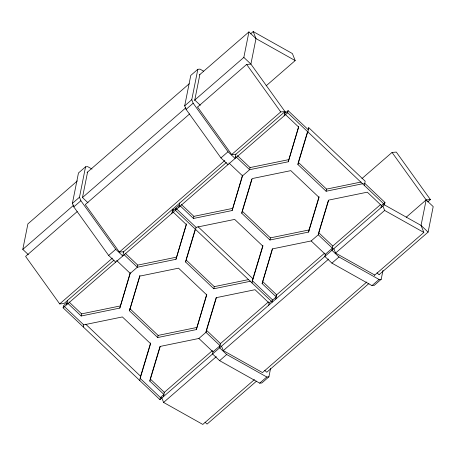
<?xml version="1.0" encoding="UTF-8"?>
<svg xmlns="http://www.w3.org/2000/svg" width="456" height="456" viewBox="0 0 456 456"><rect width="100%" height="100%" fill="white"/><g stroke="black" fill="none" stroke-linecap="round" stroke-linejoin="round"><path stroke-width="0.68" d="M28.34 254.647L22.8 249.392L27.896 223.89L77.372 180.912M115.71 262.137L108.659 255.451L73.792 206.893L72.396 203.376L78.472 172.966L85.557 166.816L87.689 166.651L92.015 169.079M189.622 113.943L85.289 204.567L119.381 252.077L123.644 251.735L122.795 255.987L115.739 249.301L80.877 200.737L79.481 197.226L85.557 166.816M87.581 172.049L82.485 197.551L88.031 202.806M364.754 183.306L384.967 202.475L384.545 204.601L159.965 399.661L63.105 307.828L63.532 305.702L67.072 302.63M66.644 304.756L67.494 300.504M173.291 212.205L186.39 224.62L175.965 259.304L137.324 267.239L130.239 273.389L119.82 308.074L81.179 316.002L81.601 313.876L69.01 301.935M83.323 326.998L83.744 324.872L64.034 306.181M119.82 308.074L130.256 272.625M125.155 253.171L137.746 265.113L137.324 267.239L124.226 254.818M129.464 310.787L139.889 276.102L178.53 268.174L206.745 294.924L196.319 329.602L157.679 337.537L129.464 310.787L139.906 275.339M228 164.605L220.949 157.918L186.082 109.36L184.691 105.849L190.768 75.439L197.847 69.283L199.979 69.118L203.684 71.199M197.568 107.04L231.671 154.544L235.934 154.208L235.085 158.454L228.028 151.768L193.167 103.21L191.771 99.693L197.847 69.283M171.855 213.374L172.704 209.122L173.713 210.079M199.87 74.516L194.775 100.018L200.321 105.273M139.747 380.498L140.596 376.246L150.611 342.923M178.94 207.224L179.789 202.971M157.679 337.537L158.107 335.411L129.892 308.661M159.965 399.661L160.387 397.535L163.926 394.463L149.819 381.085L150.138 379.495M175.965 259.304L186.401 223.856M285.074 114.194L298.68 127.093L288.255 161.772L249.614 169.706L242.535 175.856L232.11 210.541L193.469 218.47L193.897 216.349L181.3 204.402M251.085 281.124L213.824 288.773L185.609 262.023L186.037 259.897L214.252 286.647L248.748 279.562M195.613 229.465L196.034 227.339L175.822 208.17L175.395 210.296L272.255 302.128L272.677 300.008L276.216 296.93L262.114 283.552L272.352 248.788M163.505 396.589L164.354 392.337L150.246 378.964L160.056 346.321M194.364 100.377L243.84 57.405L248.936 31.903L255.993 38.589L295.186 60.585L266.144 85.814M196.319 329.602L206.756 294.16M213.824 288.773L214.252 286.647M206.283 330.725L205.969 332.321L198.884 338.472L160.244 346.406L149.819 381.085M232.11 210.541L242.546 175.093M268.715 305.207L269.137 303.08L255.029 289.708L216.395 297.637L205.969 332.321L220.071 345.694L212.992 351.85L212.564 353.97L219.621 360.662L259.692 383.148L261.824 382.983L268.909 376.833L270.562 368.539M237.445 155.638L250.042 167.58L249.614 169.706L235.507 156.328M241.76 213.254L252.185 178.575L290.82 170.641L319.035 197.391L308.609 232.075L269.969 240.004L241.76 213.254L242.182 211.128L270.397 237.878L309.031 229.949L319.052 196.627M284.145 115.841L284.994 111.589L250.897 64.091L243.84 57.405M252.037 282.965L252.886 278.713L262.907 245.391M63.105 307.828L287.69 112.763L288.112 110.643L308.33 129.806M269.969 240.004L270.397 237.878M288.255 161.772L298.697 126.323M363.375 183.591L326.114 191.241L297.905 164.491L298.327 162.364L326.542 189.115L361.038 182.029M307.903 131.932L308.752 127.68L365.176 181.18L364.327 185.432M275.794 299.056L276.644 294.804L262.536 281.432M308.609 232.075L309.031 229.949M326.114 191.241L326.542 189.115M381.199 279.3L379.067 279.465L338.996 256.979L331.94 250.287L332.789 246.04L318.681 232.663L318.26 234.789L332.367 248.167L325.282 254.317L324.86 256.443L331.911 263.129L371.982 285.616L374.114 285.45L381.199 279.3L382.994 270.311M381.005 207.674L381.427 205.548L384.967 202.475M361.927 178.581L392.046 152.424L426.149 199.922L421.053 225.424L423.841 232.446L374.365 275.424M379.164 274.62L428.104 232.11L433.2 206.608L426.149 199.922L406.25 217.204M186.242 259.219L195.236 229.294M185.609 262.023L195.424 229.379M216.201 297.551L206.391 330.195L220.499 343.573L219.649 347.82L226.7 354.506L266.777 376.998L268.909 376.833M242.387 210.45L251.792 179.168M298.532 161.686L307.526 131.761M308.142 129.721L308.752 127.68M262.114 283.552L272.54 248.873L311.174 240.939L318.26 234.789L328.685 200.104L367.319 192.175L381.427 205.548M297.905 164.491L307.714 131.847M318.887 231.984L328.291 200.703M87.056 172.505L189.24 83.75M199.46 74.875L248.936 31.903M250.509 33.898L253.2 31.567L292.399 53.563L295.186 60.585M72.396 203.376L79.481 197.226M184.691 105.849L191.771 99.693M22.8 249.392L73.895 205.012M82.496 197.539L185.757 107.855M73.792 206.893L80.877 200.737M186.082 109.36L193.167 103.21M77.224 211.573L25.593 256.414L59.696 303.918L63.954 303.576L113.971 260.137M197.693 106.938L246.633 64.427L250.897 64.091L255.993 38.589L253.2 31.567M108.659 255.451L115.739 249.301M220.949 157.918L228.028 151.768M59.696 303.918L112.398 258.136M119.392 252.065L224.802 160.506M231.255 154.903L280.736 111.925L284.994 111.589L286.003 112.546M123.114 252.196L226.375 162.507M235.518 154.567L284.994 111.589M172.282 211.248L179.362 205.097M284.572 113.715L288.112 110.643M164.04 392.61L212.445 350.567M219.969 344.029L268.493 301.883M275.903 295.448L324.643 253.114M332.789 246.04L380.788 204.351M269.137 303.08L271.668 300.886M161.572 397.33L163.601 402.437L216.309 356.66M221.513 346.127L223.292 350.596L328.713 259.031M335.166 253.422L384.642 210.45L423.841 232.446M219.621 360.662L226.7 354.506M331.911 263.129L338.996 256.979M427.722 201.922L430.407 199.585L396.304 152.082L392.046 152.424M254.431 379.591L202.8 424.433L163.601 402.437M366.835 281.962L262.496 372.586L223.292 350.596M256.54 381.125L207.064 424.097L205.046 422.188M368.944 283.495L266.76 372.25L264.736 370.346M259.692 383.148L266.777 376.998M371.982 285.616L379.067 279.465M250.042 167.58L288.676 159.646M193.897 216.349L232.531 208.415M196.034 227.339L234.675 219.404L262.89 246.154L252.464 280.839L272.677 300.008M137.746 265.113L176.386 257.178M81.601 313.876L120.241 305.947M83.744 324.872L122.385 316.937L150.6 343.687L140.174 378.372L160.387 397.535M158.107 335.411L196.741 327.482M426.149 199.922L430.407 199.585M383.69 204.453L421.053 225.424L428.104 232.11M374.781 275.065L335.582 253.063L333.803 248.594M287.69 112.763L384.545 204.601M377.026 272.813L379.039 274.723M228.929 162.957L242.535 175.856M311.174 240.939L325.282 254.317M180.371 206.049L193.469 218.47M198.001 226.672L252.886 278.713M116.639 260.49L130.239 273.389M198.884 338.472L212.992 351.85M67.573 303.109L81.179 316.002M85.711 324.205L140.596 376.246M246.633 64.427L280.736 111.925M382.869 205.981L384.642 210.45"/></g></svg>
